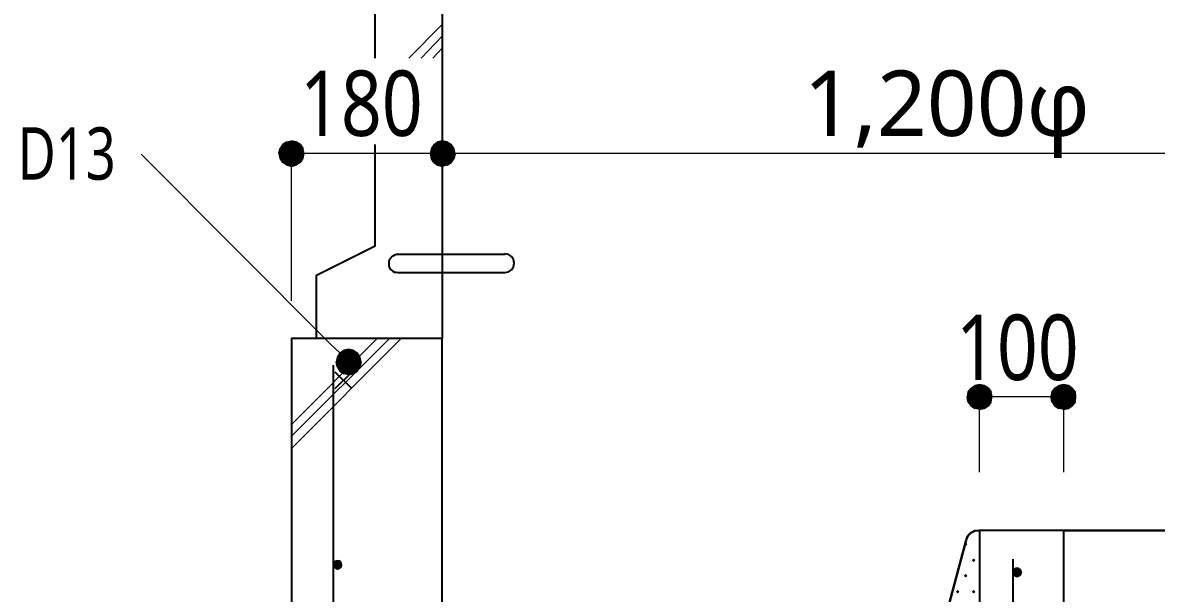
# Model space of a CAD drawing. Header units: millimetres. Extents: x 0 to 420, y 0 to 297.
# Drawn here: x 50.54 to 95.57, y 201.17 to 223.83 of the extents above; entities that cross this region are included whole.
import ezdxf
from ezdxf.enums import TextEntityAlignment as Align

# ---------------------------------------------------------------- set-up
doc = ezdxf.new("R2010")
doc.units = ezdxf.units.MM
doc.styles.add('kst32b', font='NotoSansJP-Variable.ttf')

msp = doc.modelspace()

# ---------------------------------------------------------------- hatches: boundary and pattern name
h = msp.add_hatch(color=7)
h.paths.add_polyline_path([(60.854, 218.99), (60.748, 218.821), (61.214, 218.63), (60.854, 218.99)])
h.paths.add_polyline_path([(60.748, 218.821), (61.214, 218.63), (60.706, 218.63), (60.748, 218.821)])
h.paths.add_polyline_path([(61.214, 218.63), (60.706, 218.63), (60.748, 218.44), (61.214, 218.63)])
h = msp.add_hatch(color=7)
h.paths.add_polyline_path([(61.404, 219.096), (61.214, 219.138), (61.214, 218.63), (61.404, 219.096)])
h.paths.add_polyline_path([(61.214, 219.138), (61.214, 218.63), (61.024, 219.096), (61.214, 219.138)])
h.paths.add_polyline_path([(61.214, 218.63), (61.024, 219.096), (60.854, 218.99), (61.214, 218.63)])
h = msp.add_hatch(color=7)
h.paths.add_polyline_path([(61.722, 218.63), (61.68, 218.821), (61.214, 218.63), (61.722, 218.63)])
h.paths.add_polyline_path([(61.68, 218.821), (61.214, 218.63), (61.574, 218.99), (61.68, 218.821)])
h.paths.add_polyline_path([(61.214, 218.63), (61.574, 218.99), (61.404, 219.096), (61.214, 218.63)])
h = msp.add_hatch(color=7)
h.paths.add_polyline_path([(67.204, 219.138), (67.014, 219.096), (67.204, 218.63), (67.204, 219.138)])
h.paths.add_polyline_path([(67.014, 219.096), (67.204, 218.63), (66.866, 218.99), (67.014, 219.096)])
h.paths.add_polyline_path([(67.204, 218.63), (66.866, 218.99), (66.76, 218.821), (67.204, 218.63)])
h = msp.add_hatch(color=7)
h.paths.add_polyline_path([(67.67, 218.821), (67.564, 218.99), (67.204, 218.63), (67.67, 218.821)])
h.paths.add_polyline_path([(67.564, 218.99), (67.204, 218.63), (67.395, 219.096), (67.564, 218.99)])
h.paths.add_polyline_path([(67.204, 218.63), (67.395, 219.096), (67.204, 219.138), (67.204, 218.63)])
h = msp.add_hatch(color=7)
h.paths.add_polyline_path([(60.748, 218.44), (60.854, 218.271), (61.214, 218.63), (60.748, 218.44)])
h.paths.add_polyline_path([(60.854, 218.271), (61.214, 218.63), (61.024, 218.165), (60.854, 218.271)])
h.paths.add_polyline_path([(61.214, 218.63), (61.024, 218.165), (61.214, 218.122), (61.214, 218.63)])
h = msp.add_hatch(color=7)
h.paths.add_polyline_path([(61.214, 218.122), (61.404, 218.165), (61.214, 218.63), (61.214, 218.122)])
h.paths.add_polyline_path([(61.404, 218.165), (61.214, 218.63), (61.574, 218.271), (61.404, 218.165)])
h.paths.add_polyline_path([(61.214, 218.63), (61.574, 218.271), (61.68, 218.44), (61.214, 218.63)])
for points in [[(61.68, 218.44), (61.722, 218.63), (61.214, 218.63), (61.68, 218.44)], [(66.76, 218.821), (66.717, 218.63), (67.204, 218.63), (66.76, 218.821)], [(63.669, 209.889), (63.839, 209.995), (63.479, 210.354), (63.669, 209.889)], [(88.731, 209.423), (88.54, 209.465), (88.54, 208.979), (88.731, 209.423)], [(92.075, 209.423), (91.885, 209.465), (91.885, 208.979), (92.075, 209.423)], [(87.99, 203.158), (87.969, 203.137), (87.948, 203.115), (87.969, 203.094), (87.99, 203.073), (88.011, 203.094), (88.032, 203.115), (88.011, 203.137), (87.99, 203.158)], [(88.307, 202.523), (88.286, 202.501), (88.265, 202.48), (88.286, 202.459), (88.307, 202.438), (88.329, 202.459), (88.35, 202.48), (88.329, 202.501), (88.307, 202.523)], [(87.99, 201.909), (87.969, 201.888), (87.948, 201.866), (87.969, 201.845), (87.99, 201.824), (88.011, 201.845), (88.032, 201.866), (88.011, 201.888), (87.99, 201.909)], [(87.672, 201.274), (87.651, 201.253), (87.63, 201.231), (87.651, 201.21), (87.672, 201.189), (87.694, 201.21), (87.715, 201.231), (87.694, 201.253), (87.672, 201.274)], [(88.307, 201.274), (88.286, 201.253), (88.265, 201.231), (88.286, 201.21), (88.307, 201.189), (88.329, 201.21), (88.35, 201.231), (88.329, 201.253), (88.307, 201.274)]]:
    msp.add_hatch(color=7).paths.add_polyline_path(points)
h = msp.add_hatch(color=7)
h.paths.add_polyline_path([(66.717, 218.63), (66.76, 218.44), (67.204, 218.63), (66.717, 218.63)])
h.paths.add_polyline_path([(66.76, 218.44), (67.204, 218.63), (66.866, 218.271), (66.76, 218.44)])
h.paths.add_polyline_path([(67.204, 218.63), (66.866, 218.271), (67.014, 218.165), (67.204, 218.63)])
h = msp.add_hatch(color=7)
h.paths.add_polyline_path([(67.014, 218.165), (67.204, 218.122), (67.204, 218.63), (67.014, 218.165)])
h.paths.add_polyline_path([(67.204, 218.122), (67.204, 218.63), (67.395, 218.165), (67.204, 218.122)])
h.paths.add_polyline_path([(67.204, 218.63), (67.395, 218.165), (67.564, 218.271), (67.204, 218.63)])
h = msp.add_hatch(color=7)
h.paths.add_polyline_path([(67.564, 218.271), (67.67, 218.44), (67.204, 218.63), (67.564, 218.271)])
h.paths.add_polyline_path([(67.67, 218.44), (67.204, 218.63), (67.712, 218.63), (67.67, 218.44)])
h.paths.add_polyline_path([(67.204, 218.63), (67.712, 218.63), (67.67, 218.821), (67.204, 218.63)])
h = msp.add_hatch(color=7)
h.paths.add_polyline_path([(63.479, 210.862), (63.288, 210.82), (63.479, 210.354), (63.479, 210.862)])
h.paths.add_polyline_path([(63.288, 210.82), (63.479, 210.354), (63.14, 210.714), (63.288, 210.82)])
h.paths.add_polyline_path([(63.479, 210.354), (63.14, 210.714), (63.034, 210.545), (63.479, 210.354)])
h = msp.add_hatch(color=7)
h.paths.add_polyline_path([(63.945, 210.545), (63.839, 210.714), (63.479, 210.354), (63.945, 210.545)])
h.paths.add_polyline_path([(63.839, 210.714), (63.479, 210.354), (63.669, 210.82), (63.839, 210.714)])
h.paths.add_polyline_path([(63.479, 210.354), (63.669, 210.82), (63.479, 210.862), (63.479, 210.354)])
h = msp.add_hatch(color=7)
h.paths.add_polyline_path([(63.034, 210.545), (62.992, 210.354), (63.479, 210.354), (63.034, 210.545)])
h.paths.add_polyline_path([(62.992, 210.354), (63.479, 210.354), (63.034, 210.164), (62.992, 210.354)])
h.paths.add_polyline_path([(63.479, 210.354), (63.034, 210.164), (63.14, 209.995), (63.479, 210.354)])
h = msp.add_hatch(color=7)
h.paths.add_polyline_path([(63.14, 209.995), (63.288, 209.889), (63.479, 210.354), (63.14, 209.995)])
h.paths.add_polyline_path([(63.288, 209.889), (63.479, 210.354), (63.479, 209.846), (63.288, 209.889)])
h.paths.add_polyline_path([(63.479, 210.354), (63.479, 209.846), (63.669, 209.889), (63.479, 210.354)])
h = msp.add_hatch(color=7)
h.paths.add_polyline_path([(63.839, 209.995), (63.945, 210.164), (63.479, 210.354), (63.839, 209.995)])
h.paths.add_polyline_path([(63.945, 210.164), (63.479, 210.354), (63.987, 210.354), (63.945, 210.164)])
h.paths.add_polyline_path([(63.479, 210.354), (63.987, 210.354), (63.945, 210.545), (63.479, 210.354)])
h = msp.add_hatch(color=7)
h.paths.add_polyline_path([(88.54, 209.465), (88.35, 209.423), (88.54, 208.979), (88.54, 209.465)])
h.paths.add_polyline_path([(88.35, 209.423), (88.54, 208.979), (88.202, 209.317), (88.35, 209.423)])
h.paths.add_polyline_path([(88.54, 208.979), (88.202, 209.317), (88.075, 209.169), (88.54, 208.979)])
h = msp.add_hatch(color=7)
h.paths.add_polyline_path([(89.048, 208.979), (89.006, 209.169), (88.54, 208.979), (89.048, 208.979)])
h.paths.add_polyline_path([(89.006, 209.169), (88.54, 208.979), (88.9, 209.317), (89.006, 209.169)])
h.paths.add_polyline_path([(88.54, 208.979), (88.9, 209.317), (88.731, 209.423), (88.54, 208.979)])
h = msp.add_hatch(color=7)
h.paths.add_polyline_path([(91.885, 209.465), (91.694, 209.423), (91.885, 208.979), (91.885, 209.465)])
h.paths.add_polyline_path([(91.694, 209.423), (91.885, 208.979), (91.525, 209.317), (91.694, 209.423)])
h.paths.add_polyline_path([(91.885, 208.979), (91.525, 209.317), (91.419, 209.169), (91.885, 208.979)])
h = msp.add_hatch(color=7)
h.paths.add_polyline_path([(92.371, 208.979), (92.35, 209.169), (91.885, 208.979), (92.371, 208.979)])
h.paths.add_polyline_path([(92.35, 209.169), (91.885, 208.979), (92.223, 209.317), (92.35, 209.169)])
h.paths.add_polyline_path([(91.885, 208.979), (92.223, 209.317), (92.075, 209.423), (91.885, 208.979)])
h = msp.add_hatch(color=7)
h.paths.add_polyline_path([(88.075, 209.169), (88.053, 208.979), (88.54, 208.979), (88.075, 209.169)])
h.paths.add_polyline_path([(88.053, 208.979), (88.54, 208.979), (88.075, 208.767), (88.053, 208.979)])
h.paths.add_polyline_path([(88.54, 208.979), (88.075, 208.767), (88.202, 208.619), (88.54, 208.979)])
h = msp.add_hatch(color=7)
h.paths.add_polyline_path([(88.202, 208.619), (88.35, 208.513), (88.54, 208.979), (88.202, 208.619)])
h.paths.add_polyline_path([(88.35, 208.513), (88.54, 208.979), (88.54, 208.471), (88.35, 208.513)])
h.paths.add_polyline_path([(88.54, 208.979), (88.54, 208.471), (88.731, 208.513), (88.54, 208.979)])
h = msp.add_hatch(color=7)
h.paths.add_polyline_path([(88.731, 208.513), (88.9, 208.619), (88.54, 208.979), (88.731, 208.513)])
h.paths.add_polyline_path([(88.9, 208.619), (88.54, 208.979), (89.006, 208.767), (88.9, 208.619)])
h.paths.add_polyline_path([(88.54, 208.979), (89.006, 208.767), (89.048, 208.979), (88.54, 208.979)])
h = msp.add_hatch(color=7)
h.paths.add_polyline_path([(91.419, 209.169), (91.377, 208.979), (91.885, 208.979), (91.419, 209.169)])
h.paths.add_polyline_path([(91.377, 208.979), (91.885, 208.979), (91.419, 208.767), (91.377, 208.979)])
h.paths.add_polyline_path([(91.885, 208.979), (91.419, 208.767), (91.525, 208.619), (91.885, 208.979)])
h = msp.add_hatch(color=7)
h.paths.add_polyline_path([(91.525, 208.619), (91.694, 208.513), (91.885, 208.979), (91.525, 208.619)])
h.paths.add_polyline_path([(91.694, 208.513), (91.885, 208.979), (91.885, 208.471), (91.694, 208.513)])
h.paths.add_polyline_path([(91.885, 208.979), (91.885, 208.471), (92.075, 208.513), (91.885, 208.979)])
h = msp.add_hatch(color=7)
h.paths.add_polyline_path([(92.075, 208.513), (92.223, 208.619), (91.885, 208.979), (92.075, 208.513)])
h.paths.add_polyline_path([(92.223, 208.619), (91.885, 208.979), (92.35, 208.767), (92.223, 208.619)])
h.paths.add_polyline_path([(91.885, 208.979), (92.35, 208.767), (92.371, 208.979), (91.885, 208.979)])
h = msp.add_hatch(color=7)
h.paths.add_polyline_path([(62.929, 202.417), (62.886, 202.29), (63.056, 202.29), (62.929, 202.417)])
h.paths.add_polyline_path([(62.886, 202.29), (63.056, 202.29), (62.929, 202.184), (62.886, 202.29)])
h.paths.add_polyline_path([(63.056, 202.29), (62.929, 202.184), (63.056, 202.121), (63.056, 202.29)])
h = msp.add_hatch(color=7)
h.paths.add_polyline_path([(63.204, 202.29), (63.161, 202.417), (63.056, 202.29), (63.204, 202.29)])
h.paths.add_polyline_path([(63.161, 202.417), (63.056, 202.29), (63.056, 202.459), (63.161, 202.417)])
h.paths.add_polyline_path([(63.056, 202.29), (63.056, 202.459), (62.929, 202.417), (63.056, 202.29)])
h = msp.add_hatch(color=7)
h.paths.add_polyline_path([(63.056, 202.121), (63.161, 202.184), (63.056, 202.29), (63.056, 202.121)])
h.paths.add_polyline_path([(63.161, 202.184), (63.056, 202.29), (63.204, 202.29), (63.161, 202.184)])
h = msp.add_hatch(color=7)
h.paths.add_polyline_path([(89.937, 202.121), (89.874, 201.994), (90.043, 201.994), (89.937, 202.121)])
h.paths.add_polyline_path([(89.874, 201.994), (90.043, 201.994), (89.937, 201.888), (89.874, 201.994)])
h.paths.add_polyline_path([(90.043, 201.994), (89.937, 201.888), (90.043, 201.824), (90.043, 201.994)])
h = msp.add_hatch(color=7)
h.paths.add_polyline_path([(90.212, 201.994), (90.17, 202.121), (90.043, 201.994), (90.212, 201.994)])
h.paths.add_polyline_path([(90.17, 202.121), (90.043, 201.994), (90.043, 202.163), (90.17, 202.121)])
h.paths.add_polyline_path([(90.043, 201.994), (90.043, 202.163), (89.937, 202.121), (90.043, 201.994)])
h = msp.add_hatch(color=7)
h.paths.add_polyline_path([(90.043, 201.824), (90.17, 201.888), (90.043, 201.994), (90.043, 201.824)])
h.paths.add_polyline_path([(90.17, 201.888), (90.043, 201.994), (90.212, 201.994), (90.17, 201.888)])

# ---------------------------------------------------------------- linework, layer by layer
at = {"lineweight": 25}
for points in [[(64.537, 222.419), (64.537, 227.626), (62.209, 228.79), (62.209, 231.288), (67.204, 231.288), (67.204, 211.286)], [(62.209, 211.286), (62.209, 213.804), (64.537, 214.969), (64.537, 218.99)], [(67.204, 213.889), (65.447, 213.889), (65.384, 213.91), (65.32, 213.91), (65.257, 213.953), (65.193, 213.995), (65.151, 214.037), (65.109, 214.101), (65.087, 214.164), (65.087, 214.228), (65.087, 214.291), (65.087, 214.355), (65.109, 214.418), (65.151, 214.482), (65.193, 214.524), (65.257, 214.566), (65.32, 214.609), (65.384, 214.63), (65.447, 214.63), (67.204, 214.63), (69.702, 214.63)], [(69.691, 213.91), (69.835, 213.939), (69.953, 214.019), (70.033, 214.137), (70.062, 214.281), (70.033, 214.425), (69.953, 214.543), (69.835, 214.622), (69.691, 214.651)], [(69.702, 213.889), (67.204, 213.889)], [(67.204, 198.607), (67.204, 211.286), (61.214, 211.286), (61.214, 198.437)], [(62.886, 198.48), (62.886, 210.227)], [(63.606, 209.296), (62.95, 209.952)], [(62.95, 209.296), (63.606, 209.952)], [(91.885, 203.666), (88.54, 203.666), (88.54, 186.288)], [(107.209, 192.341), (107.209, 186.288), (91.885, 186.288), (91.885, 203.666)], [(89.874, 182.287), (89.874, 202.523)]]:
    msp.add_lwpolyline(points, dxfattribs=at)
at = {"lineweight": 13}
for points in [[(65.871, 222.419), (67.204, 223.753)], [(66.358, 222.419), (67.204, 223.287)], [(66.823, 222.419), (67.204, 222.821)], [(62.78, 211.053), (55.245, 218.609)], [(61.214, 212.788), (61.214, 218.63)], [(113.221, 212.788), (113.221, 218.63), (107.209, 218.63), (67.204, 218.63), (61.214, 218.63)], [(61.214, 206.925), (65.574, 211.286)], [(61.214, 207.412), (65.109, 211.286)], [(61.214, 207.878), (64.622, 211.286)], [(63.14, 210.714), (62.78, 211.053)], [(88.54, 205.973), (88.54, 208.979)], [(88.54, 208.979), (91.885, 208.979)], [(91.885, 205.973), (91.885, 208.979)]]:
    msp.add_lwpolyline(points, dxfattribs=at)
at = {"lineweight": 0}
for points in [[(60.854, 218.99), (60.748, 218.821), (61.214, 218.63)], [(61.214, 218.63), (61.024, 219.096), (60.854, 218.99)], [(61.214, 219.138), (61.214, 218.63), (61.024, 219.096)], [(61.404, 219.096), (61.214, 219.138), (61.214, 218.63)], [(61.214, 218.63), (61.574, 218.99), (61.404, 219.096)], [(61.68, 218.821), (61.214, 218.63), (61.574, 218.99)], [(67.204, 218.63), (66.866, 218.99), (66.76, 218.821)], [(67.014, 219.096), (67.204, 218.63), (66.866, 218.99)], [(67.204, 219.138), (67.014, 219.096), (67.204, 218.63)], [(67.204, 218.63), (67.395, 219.096), (67.204, 219.138)], [(67.564, 218.99), (67.204, 218.63), (67.395, 219.096)], [(67.67, 218.821), (67.564, 218.99), (67.204, 218.63)], [(60.748, 218.821), (61.214, 218.63), (60.706, 218.63)], [(61.214, 218.63), (60.706, 218.63), (60.748, 218.44)], [(60.748, 218.44), (60.854, 218.271), (61.214, 218.63)], [(60.854, 218.271), (61.214, 218.63), (61.024, 218.165)], [(61.214, 218.63), (61.024, 218.165), (61.214, 218.122)], [(61.722, 218.63), (61.68, 218.821), (61.214, 218.63)], [(61.214, 218.122), (61.404, 218.165), (61.214, 218.63)], [(61.404, 218.165), (61.214, 218.63), (61.574, 218.271)], [(61.214, 218.63), (61.574, 218.271), (61.68, 218.44)], [(61.68, 218.44), (61.722, 218.63), (61.214, 218.63)], [(66.76, 218.821), (66.717, 218.63), (67.204, 218.63)], [(66.717, 218.63), (66.76, 218.44), (67.204, 218.63)], [(66.76, 218.44), (67.204, 218.63), (66.866, 218.271)], [(67.204, 218.63), (66.866, 218.271), (67.014, 218.165)], [(67.014, 218.165), (67.204, 218.122), (67.204, 218.63)], [(67.204, 218.63), (67.712, 218.63), (67.67, 218.821)], [(67.204, 218.122), (67.204, 218.63), (67.395, 218.165)], [(67.204, 218.63), (67.395, 218.165), (67.564, 218.271)], [(67.564, 218.271), (67.67, 218.44), (67.204, 218.63)], [(67.67, 218.44), (67.204, 218.63), (67.712, 218.63)], [(63.288, 210.82), (63.479, 210.354), (63.14, 210.714)], [(63.479, 210.862), (63.288, 210.82), (63.479, 210.354)], [(63.479, 210.354), (63.669, 210.82), (63.479, 210.862)], [(63.839, 210.714), (63.479, 210.354), (63.669, 210.82)], [(63.034, 210.545), (62.992, 210.354), (63.479, 210.354)], [(62.992, 210.354), (63.479, 210.354), (63.034, 210.164)], [(63.479, 210.354), (63.14, 210.714), (63.034, 210.545)], [(63.479, 210.354), (63.034, 210.164), (63.14, 209.995)], [(63.14, 209.995), (63.288, 209.889), (63.479, 210.354)], [(63.288, 209.889), (63.479, 210.354), (63.479, 209.846)], [(63.945, 210.545), (63.839, 210.714), (63.479, 210.354)], [(63.479, 210.354), (63.987, 210.354), (63.945, 210.545)], [(63.839, 209.995), (63.945, 210.164), (63.479, 210.354)], [(63.945, 210.164), (63.479, 210.354), (63.987, 210.354)], [(63.479, 210.354), (63.479, 209.846), (63.669, 209.889)], [(63.669, 209.889), (63.839, 209.995), (63.479, 210.354)], [(88.35, 209.423), (88.54, 208.979), (88.202, 209.317)], [(88.54, 209.465), (88.35, 209.423), (88.54, 208.979)], [(88.731, 209.423), (88.54, 209.465), (88.54, 208.979)], [(88.54, 208.979), (88.9, 209.317), (88.731, 209.423)], [(91.694, 209.423), (91.885, 208.979), (91.525, 209.317)], [(91.885, 209.465), (91.694, 209.423), (91.885, 208.979)], [(92.075, 209.423), (91.885, 209.465), (91.885, 208.979)], [(91.885, 208.979), (92.223, 209.317), (92.075, 209.423)], [(88.075, 209.169), (88.053, 208.979), (88.54, 208.979)], [(88.053, 208.979), (88.54, 208.979), (88.075, 208.767)], [(88.54, 208.979), (88.202, 209.317), (88.075, 209.169)], [(88.54, 208.979), (88.075, 208.767), (88.202, 208.619)], [(88.202, 208.619), (88.35, 208.513), (88.54, 208.979)], [(88.35, 208.513), (88.54, 208.979), (88.54, 208.471)], [(89.006, 209.169), (88.54, 208.979), (88.9, 209.317)], [(89.048, 208.979), (89.006, 209.169), (88.54, 208.979)], [(88.54, 208.979), (88.54, 208.471), (88.731, 208.513)], [(88.731, 208.513), (88.9, 208.619), (88.54, 208.979)], [(88.9, 208.619), (88.54, 208.979), (89.006, 208.767)], [(88.54, 208.979), (89.006, 208.767), (89.048, 208.979)], [(91.419, 209.169), (91.377, 208.979), (91.885, 208.979)], [(91.377, 208.979), (91.885, 208.979), (91.419, 208.767)], [(91.885, 208.979), (91.525, 209.317), (91.419, 209.169)], [(91.885, 208.979), (91.419, 208.767), (91.525, 208.619)], [(91.525, 208.619), (91.694, 208.513), (91.885, 208.979)], [(91.694, 208.513), (91.885, 208.979), (91.885, 208.471)], [(92.35, 209.169), (91.885, 208.979), (92.223, 209.317)], [(92.371, 208.979), (92.35, 209.169), (91.885, 208.979)], [(91.885, 208.979), (91.885, 208.471), (92.075, 208.513)], [(92.075, 208.513), (92.223, 208.619), (91.885, 208.979)], [(92.223, 208.619), (91.885, 208.979), (92.35, 208.767)], [(91.885, 208.979), (92.35, 208.767), (92.371, 208.979)], [(87.99, 203.158), (87.969, 203.137), (87.948, 203.115), (87.969, 203.094), (87.99, 203.073), (88.011, 203.094), (88.032, 203.115), (88.011, 203.137)], [(62.929, 202.417), (62.886, 202.29), (63.056, 202.29)], [(62.886, 202.29), (63.056, 202.29), (62.929, 202.184)], [(63.056, 202.29), (63.056, 202.459), (62.929, 202.417)], [(63.056, 202.29), (62.929, 202.184), (63.056, 202.121)], [(63.161, 202.417), (63.056, 202.29), (63.056, 202.459)], [(63.204, 202.29), (63.161, 202.417), (63.056, 202.29)], [(63.056, 202.121), (63.161, 202.184), (63.056, 202.29)], [(63.161, 202.184), (63.056, 202.29), (63.204, 202.29)], [(88.307, 202.523), (88.286, 202.501), (88.265, 202.48), (88.286, 202.459), (88.307, 202.438), (88.329, 202.459), (88.35, 202.48), (88.329, 202.501)], [(87.99, 201.909), (87.969, 201.888), (87.948, 201.866), (87.969, 201.845), (87.99, 201.824), (88.011, 201.845), (88.032, 201.866), (88.011, 201.888)], [(89.937, 202.121), (89.874, 201.994), (90.043, 201.994)], [(89.874, 201.994), (90.043, 201.994), (89.937, 201.888)], [(90.043, 201.994), (90.043, 202.163), (89.937, 202.121)], [(90.043, 201.994), (89.937, 201.888), (90.043, 201.824)], [(90.17, 202.121), (90.043, 201.994), (90.043, 202.163)], [(90.212, 201.994), (90.17, 202.121), (90.043, 201.994)], [(90.043, 201.824), (90.17, 201.888), (90.043, 201.994)], [(90.17, 201.888), (90.043, 201.994), (90.212, 201.994)], [(87.672, 201.274), (87.651, 201.253), (87.63, 201.231), (87.651, 201.21), (87.672, 201.189), (87.694, 201.21), (87.715, 201.231), (87.694, 201.253)], [(88.307, 201.274), (88.286, 201.253), (88.265, 201.231), (88.286, 201.21), (88.307, 201.189), (88.329, 201.21), (88.35, 201.231), (88.329, 201.253)]]:
    msp.add_lwpolyline(points, close=True, dxfattribs=at)
at = {"lineweight": 30}
for points in [[(88.531, 203.664), (88.357, 203.648), (88.203, 203.576), (88.082, 203.457), (88.007, 203.298)], [(91.885, 203.666), (107.209, 203.666)], [(85.09, 192.341), (88.011, 203.285)]]:
    msp.add_lwpolyline(points, dxfattribs=at)
at = {"lineweight": 25}
for points in [[(63.204, 202.3), (63.191, 202.362), (63.157, 202.413), (63.107, 202.447), (63.045, 202.459), (62.983, 202.447), (62.933, 202.413), (62.899, 202.362), (62.886, 202.3), (62.899, 202.239), (62.933, 202.188), (62.983, 202.154), (63.045, 202.142), (63.107, 202.154), (63.157, 202.188), (63.191, 202.239)], [(90.191, 202.004), (90.179, 202.066), (90.145, 202.116), (90.094, 202.15), (90.032, 202.163), (89.971, 202.15), (89.92, 202.116), (89.886, 202.066), (89.874, 202.004), (89.886, 201.942), (89.92, 201.892), (89.971, 201.858), (90.032, 201.845), (90.094, 201.858), (90.145, 201.892), (90.179, 201.942)]]:
    msp.add_lwpolyline(points, close=True, dxfattribs=at)

# ---------------------------------------------------------------- texts
at = {"style": 'kst32b'}
for s, height, p, p2 in [('180', 2.5989, (61.553, 219.329), (66.426, 219.329)), ('1,200φ', 2.5989, (81.555, 219.329), (92.925, 219.329)), ('D13', 2.0791, (50.334, 217.593), (54.233, 217.593)), ('100', 2.5989, (87.609, 209.635), (92.482, 209.635))]:
    msp.add_text(s, height=height, dxfattribs=at).set_placement(p, p2, align=Align.FIT)

doc.saveas('drawing.dxf')
